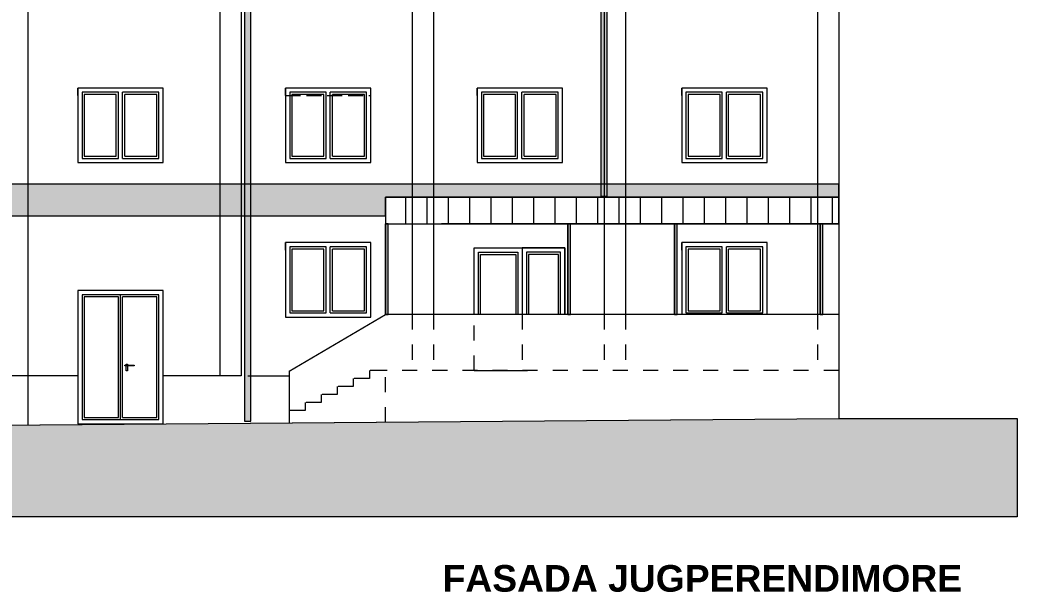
# Model space of a CAD drawing. Header units: feet. Extents: x 2791058 to 2855058, y -67651 to -18651.
# Drawn here: x 2810637 to 2819983, y -55880 to -50513 of the extents above; entities that cross this region are included whole.
import ezdxf

# ---------------------------------------------------------------- set-up
doc = ezdxf.new("R2010")
doc.units = ezdxf.units.FT
doc.header["$MEASUREMENT"] = 0
for name, pattern in [('Dashed', [282.222223, 141.111112, -141.111112]), ('Hidden Line', [195.611112, 141.111112, -54.5]), ('Long Dashed', [529.166651, 317.499995, -211.666656])]:
    doc.linetypes.add(name, pattern=pattern)
for name, color, linetype, lineweight in [('2D Drafting - General_Pen_No__1', 7, 'Continuous', 0), ('Annotation - Text_Pen_No__1', 7, 'Continuous', 0), ('Exterior walls_Pen_No__1', 7, 'Continuous', 0), ('Exterior walls_Pen_No__11', 171, 'Continuous', 0), ('Exterior walls_Pen_No__80', 3, 'Continuous', 0), ('Lines_Pen_No__11', 171, 'Continuous', 0), ('Lines_Pen_No__20', 1, 'Continuous', 0), ('Shell - Roof_Pen_No__21', 7, 'Continuous', 0), ('Structural - Bearing_Pen_No__1', 7, 'Continuous', 0)]:
    doc.layers.add(name, color=color, linetype=linetype, lineweight=lineweight)
doc.layers.add('2D Drafting - General_Pen_No__61', color=7, linetype='Continuous', lineweight=0, true_color=0x6a6a6a)
doc.layers.add('Structural - Bearing_Pen_No__61', color=7, linetype='Continuous', lineweight=0, true_color=0x6a6a6a)
doc.layers.add('Exterior walls', color=7, linetype='Continuous')
doc.styles.add('GENERATED_STYLE_4', font='arialbd.ttf')

# ---------------------------------------------------------------- blocks, each defined once
blk = doc.blocks.new('Wall_14', base_point=(2812741.6, -46651.5))
at = {"layer": 'Exterior walls', "linetype": 'Continuous', "lineweight": 0}
blk.add_hatch(color=255, dxfattribs=at).paths.add_polyline_path([(2812741.6, -46651.5), (2812741.6, -54276.9), (2812801.6, -54276.9), (2812801.6, -46651.5)])
at = {"layer": 'Exterior walls_Pen_No__1', "color": 7, "linetype": 'Continuous', "lineweight": 0, "flags": 128}
for points in [[(2812741.6, -46651.5), (2812741.6, -54276.9)], [(2812801.6, -46651.5), (2812741.6, -46651.5)], [(2812801.6, -54276.9), (2812801.6, -46651.5)], [(2812741.6, -54276.9), (2812801.6, -54276.9)]]:
    blk.add_lwpolyline(points, dxfattribs=at)
blk = doc.blocks.new('Wall_15', base_point=(2816081.6, -46651.5))
at = {"layer": 'Exterior walls', "linetype": 'Continuous', "lineweight": 0}
blk.add_hatch(color=255, dxfattribs=at).paths.add_polyline_path([(2816081.6, -46651.5), (2816081.6, -52164.8), (2816141.6, -52164.8), (2816141.6, -46651.5)])
at = {"layer": 'Exterior walls_Pen_No__1', "color": 7, "linetype": 'Continuous', "lineweight": 0, "flags": 128}
for points in [[(2816081.6, -46651.5), (2816081.6, -52164.8)], [(2816141.6, -46651.5), (2816081.6, -46651.5)], [(2816141.6, -52164.8), (2816141.6, -46651.5)], [(2816081.6, -52164.8), (2816141.6, -52164.8)]]:
    blk.add_lwpolyline(points, dxfattribs=at)

msp = doc.modelspace()

# ---------------------------------------------------------------- hatches: boundary and pattern name
at = {"layer": '2D Drafting - General_Pen_No__61', "linetype": 'Continuous', "lineweight": 0, "true_color": 0x6a6a6a}
msp.add_hatch(color=251, dxfattribs=at).paths.add_polyline_path([(2802736.6, -54351.5), (2808790.6, -54327.4), (2809200.3, -54324.9), (2809891.2, -54319.4), (2810430, -54315), (2818311.6, -54251.5), (2819983, -54251.5), (2819983, -55173.2), (2801163.5, -55173.2), (2801158.4, -54357.8)])
at = {"layer": 'Exterior walls_Pen_No__80', "linetype": 'Continuous', "lineweight": 0, "true_color": 0x7fff7f}
msp.add_hatch(color=91, dxfattribs=at).paths.add_polyline_path([(2802711.6, -52351.8), (2804722.5, -52351.8), (2804722.5, -52301.5), (2808226.6, -52301.5), (2808226.6, -52351.8), (2814061.6, -52351.8), (2814061.6, -52176.5), (2818311.6, -52176.5), (2818311.6, -52051.8), (2802711.6, -52051.8)])
at = {"layer": 'Structural - Bearing_Pen_No__1', "linetype": 'Continuous', "lineweight": 0}
h = msp.add_hatch(dxfattribs=at)
h.set_pattern_fill('SOLDIER_COURSE', style=0, pattern_type=2)
h.set_pattern_definition([(90, (2247653.82, -76424.97), (-200, 0), [])])
h.paths.add_polyline_path([(2818311.6, -52176.5), (2814061.6, -52176.5), (2814061.6, -52426.5), (2818311.6, -52426.5)])
at = {"layer": 'Structural - Bearing_Pen_No__61', "linetype": 'Continuous', "lineweight": 0, "true_color": 0x6a6a6a}
for points in [[(2814086.6, -52426.5), (2814061.6, -52426.5), (2814061.6, -53276.5), (2814086.6, -53276.5)], [(2815797.1, -52426.5), (2815772.1, -52426.5), (2815772.1, -53276.5), (2815797.1, -53276.5)], [(2816771.8, -52426.5), (2816771.8, -53276.5), (2816796.8, -53276.5), (2816796.8, -52426.5)], [(2818161.2, -52426.5), (2818136.2, -52426.5), (2818136.2, -53276.5), (2818161.2, -53276.5)]]:
    msp.add_hatch(color=251, dxfattribs=at).paths.add_polyline_path(points)

# ---------------------------------------------------------------- linework, layer by layer
at = {"layer": '2D Drafting - General_Pen_No__1', "color": 7, "linetype": 'Continuous', "lineweight": 0, "flags": 128}
msp.add_lwpolyline([(2802736.6, -54351.5), (2808790.6, -54327.4), (2809200.3, -54324.9), (2809891.2, -54319.4), (2810430, -54315), (2818311.6, -54251.5), (2819983, -54251.5), (2819983, -55173.2), (2801163.5, -55173.2), (2801158.4, -54357.8)], close=True, dxfattribs=at)
at = {"layer": 'Exterior walls_Pen_No__1', "color": 7, "linetype": 'Continuous', "lineweight": 0, "flags": 128}
msp.add_lwpolyline([(2802711.6, -52351.8), (2804722.5, -52351.8), (2804722.5, -52301.5), (2808226.6, -52301.5), (2808226.6, -52351.8), (2814061.6, -52351.8), (2814061.6, -52176.5), (2818311.6, -52176.5), (2818311.6, -52051.8), (2802711.6, -52051.8)], close=True, dxfattribs=at)
at = {"layer": 'Exterior walls_Pen_No__11', "color": 171, "linetype": 'Continuous', "lineweight": 0, "flags": 128}
for points in [[(2811620.7, -53750.7), (2811707.2, -53750.7), (2811707.2, -53758.6), (2811620.7, -53758.6)], [(2811633.8, -53742.8), (2811645.1, -53742.8), (2811645.1, -53803.1), (2811633.8, -53803.1)]]:
    msp.add_lwpolyline(points, close=True, dxfattribs=at)
at = {"layer": 'Lines_Pen_No__11', "color": 171, "linetype": 'Continuous', "lineweight": 0}
for p, q in [((2811559.2, -54240.9), (2811559.2, -53110.9)), ((2811579.2, -54260.9), (2811579.2, -53090.9)), ((2811599.2, -54240.9), (2811599.2, -53110.9))]:
    msp.add_line(p, q, dxfattribs=at)
for points in [[(2811179.2, -54300.9), (2811979.2, -54300.9), (2811979.2, -53050.9), (2811179.2, -53050.9)], [(2811219.2, -54260.9), (2811939.2, -54260.9), (2811939.2, -53090.9), (2811219.2, -53090.9)]]:
    msp.add_lwpolyline(points, close=True, dxfattribs=at)
for points in [[(2811559.2, -53110.9), (2811239.2, -53110.9), (2811239.2, -54240.9), (2811559.2, -54240.9)], [(2811599.2, -54240.9), (2811919.2, -54240.9), (2811919.2, -53110.9), (2811599.2, -53110.9)]]:
    msp.add_lwpolyline(points, dxfattribs=at)
at = {"layer": 'Lines_Pen_No__20', "color": 1, "linetype": 'Hidden Line', "lineweight": 0}
for p, q in [((2811979.2, -51151.5), (2811179.2, -51151.5)), ((2811179.2, -51221.5), (2811179.2, -51151.5)), ((2811979.2, -51221.5), (2811979.2, -51151.5)), ((2813926, -51151.5), (2813126, -51151.5)), ((2813126, -51221.5), (2813126, -51151.5)), ((2813926, -51221.5), (2813926, -51151.5)), ((2815721.5, -51151.5), (2814921.5, -51151.5)), ((2814921.5, -51221.5), (2814921.5, -51151.5)), ((2815721.5, -51221.5), (2815721.5, -51151.5)), ((2817639.5, -51151.5), (2816839.5, -51151.5)), ((2816839.5, -51221.5), (2816839.5, -51151.5)), ((2817639.5, -51221.5), (2817639.5, -51151.5)), ((2813126, -51221.5), (2813926, -51221.5)), ((2813926, -52601.5), (2813126, -52601.5)), ((2813126, -52671.5), (2813126, -52601.5)), ((2813926, -52671.5), (2813926, -52601.5)), ((2817639.5, -52601.5), (2816839.5, -52601.5)), ((2816839.5, -52671.5), (2816839.5, -52601.5)), ((2817639.5, -52671.5), (2817639.5, -52601.5)), ((2814894.3, -52721.5), (2814894.3, -52651.5)), ((2814894.3, -52651.5), (2815744.3, -52651.5)), ((2815744.3, -52721.5), (2815744.3, -52651.5))]:
    msp.add_line(p, q, dxfattribs=at)
at = {"layer": 'Lines_Pen_No__20', "color": 1, "linetype": 'Continuous', "lineweight": 0}
for p, q in [((2811539.2, -51791.5), (2811539.2, -51211.5)), ((2811559.2, -51811.5), (2811559.2, -51191.5)), ((2811599.2, -51811.5), (2811599.2, -51191.5)), ((2811619.2, -51791.5), (2811619.2, -51211.5)), ((2813486, -51791.5), (2813486, -51211.5)), ((2813506, -51811.5), (2813506, -51191.5)), ((2813546, -51811.5), (2813546, -51191.5)), ((2813566, -51791.5), (2813566, -51211.5)), ((2815281.5, -51791.5), (2815281.5, -51211.5)), ((2815301.5, -51811.5), (2815301.5, -51191.5)), ((2815341.5, -51811.5), (2815341.5, -51191.5)), ((2815361.5, -51791.5), (2815361.5, -51211.5)), ((2817199.5, -51791.5), (2817199.5, -51211.5)), ((2817219.5, -51811.5), (2817219.5, -51191.5)), ((2817259.5, -51811.5), (2817259.5, -51191.5)), ((2817279.5, -51791.5), (2817279.5, -51211.5)), ((2813486, -53241.5), (2813486, -52661.5)), ((2813506, -53261.5), (2813506, -52641.5)), ((2813546, -53261.5), (2813546, -52641.5)), ((2813566, -53241.5), (2813566, -52661.5)), ((2817199.5, -53241.5), (2817199.5, -52661.5)), ((2817219.5, -53261.5), (2817219.5, -52641.5)), ((2817259.5, -53261.5), (2817259.5, -52641.5)), ((2817279.5, -53241.5), (2817279.5, -52661.5))]:
    msp.add_line(p, q, dxfattribs=at)
for points in [[(2811179.2, -51851.5), (2811979.2, -51851.5), (2811979.2, -51151.5), (2811179.2, -51151.5)], [(2813126, -51851.5), (2813926, -51851.5), (2813926, -51151.5), (2813126, -51151.5)], [(2814921.5, -51851.5), (2815721.5, -51851.5), (2815721.5, -51151.5), (2814921.5, -51151.5)], [(2816839.5, -51851.5), (2817639.5, -51851.5), (2817639.5, -51151.5), (2816839.5, -51151.5)], [(2813126, -53301.5), (2813926, -53301.5), (2813926, -52601.5), (2813126, -52601.5)]]:
    msp.add_lwpolyline(points, close=True, dxfattribs=at)
for points in [[(2811559.2, -51191.5), (2811219.2, -51191.5), (2811219.2, -51811.5), (2811559.2, -51811.5)], [(2811539.2, -51211.5), (2811239.2, -51211.5), (2811239.2, -51791.5), (2811539.2, -51791.5)], [(2811599.2, -51811.5), (2811939.2, -51811.5), (2811939.2, -51191.5), (2811599.2, -51191.5)], [(2811619.2, -51791.5), (2811919.2, -51791.5), (2811919.2, -51211.5), (2811619.2, -51211.5)], [(2813506, -51191.5), (2813166, -51191.5), (2813166, -51811.5), (2813506, -51811.5)], [(2813486, -51211.5), (2813186, -51211.5), (2813186, -51791.5), (2813486, -51791.5)], [(2813546, -51811.5), (2813886, -51811.5), (2813886, -51191.5), (2813546, -51191.5)], [(2813566, -51791.5), (2813866, -51791.5), (2813866, -51211.5), (2813566, -51211.5)], [(2815301.5, -51191.5), (2814961.5, -51191.5), (2814961.5, -51811.5), (2815301.5, -51811.5)], [(2815281.5, -51211.5), (2814981.5, -51211.5), (2814981.5, -51791.5), (2815281.5, -51791.5)], [(2815341.5, -51811.5), (2815681.5, -51811.5), (2815681.5, -51191.5), (2815341.5, -51191.5)], [(2815361.5, -51791.5), (2815661.5, -51791.5), (2815661.5, -51211.5), (2815361.5, -51211.5)], [(2817219.5, -51191.5), (2816879.5, -51191.5), (2816879.5, -51811.5), (2817219.5, -51811.5)], [(2817199.5, -51211.5), (2816899.5, -51211.5), (2816899.5, -51791.5), (2817199.5, -51791.5)], [(2817259.5, -51811.5), (2817599.5, -51811.5), (2817599.5, -51191.5), (2817259.5, -51191.5)], [(2817279.5, -51791.5), (2817579.5, -51791.5), (2817579.5, -51211.5), (2817279.5, -51211.5)], [(2817639.5, -53276.5), (2817639.5, -52601.5), (2816839.5, -52601.5), (2816839.5, -53276.5)], [(2813506, -52641.5), (2813166, -52641.5), (2813166, -53261.5), (2813506, -53261.5)], [(2813486, -52661.5), (2813186, -52661.5), (2813186, -53241.5), (2813486, -53241.5)], [(2813546, -53261.5), (2813886, -53261.5), (2813886, -52641.5), (2813546, -52641.5)], [(2813566, -53241.5), (2813866, -53241.5), (2813866, -52661.5), (2813566, -52661.5)], [(2814894.3, -53276.5), (2814894.3, -52651.5), (2815344.3, -52651.5), (2815344.3, -53276.5)], [(2814934.3, -53276.5), (2814934.3, -52691.5), (2815304.3, -52691.5), (2815304.3, -53276.5)], [(2814954.3, -53276.5), (2814954.3, -52711.5), (2815284.3, -52711.5), (2815284.3, -53276.5)], [(2815744.3, -53276.5), (2815744.3, -52651.5), (2815344.3, -52651.5), (2815344.3, -53276.5)], [(2815704.3, -53276.5), (2815704.3, -52691.5), (2815384.3, -52691.5), (2815384.3, -53276.5)], [(2815684.3, -53276.5), (2815684.3, -52711.5), (2815404.3, -52711.5), (2815404.3, -53276.5)], [(2817219.5, -52641.5), (2816879.5, -52641.5), (2816879.5, -53261.5), (2817219.5, -53261.5)], [(2817199.5, -52661.5), (2816899.5, -52661.5), (2816899.5, -53241.5), (2817199.5, -53241.5)], [(2817259.5, -53261.5), (2817599.5, -53261.5), (2817599.5, -52641.5), (2817259.5, -52641.5)], [(2817279.5, -53241.5), (2817579.5, -53241.5), (2817579.5, -52661.5), (2817279.5, -52661.5)]]:
    msp.add_lwpolyline(points, dxfattribs=at)
at = {"layer": 'Shell - Roof_Pen_No__21', "color": 7, "linetype": 'Continuous', "lineweight": 0}
for p, q in [((2810711.6, -46651.5), (2810711.6, -54312.8)), ((2812511.6, -46651.5), (2812511.6, -53851.5)), ((2812711.6, -46651.5), (2812711.6, -53851.5)), ((2814311.6, -46651.5), (2814311.6, -53276.5)), ((2814511.6, -46651.5), (2814511.6, -53276.5)), ((2816111.6, -46651.5), (2816111.6, -53276.5)), ((2816311.6, -46651.5), (2816311.6, -53276.5)), ((2818111.6, -46651.5), (2818111.6, -53276.5)), ((2818311.6, -46651.5), (2818311.6, -52501.5)), ((2818311.6, -46651.5), (2818311.6, -54251.5)), ((2811979.2, -51151.5), (2811179.2, -51151.5)), ((2811179.2, -51151.5), (2811179.2, -51851.5)), ((2811979.2, -51851.5), (2811979.2, -51151.5)), ((2813926, -51151.5), (2813126, -51151.5)), ((2813126, -51151.5), (2813126, -51851.5)), ((2813926, -51851.5), (2813926, -51151.5)), ((2815721.5, -51151.5), (2814921.5, -51151.5)), ((2814921.5, -51151.5), (2814921.5, -51851.5)), ((2815721.5, -51851.5), (2815721.5, -51151.5)), ((2817639.5, -51151.5), (2816839.5, -51151.5)), ((2816839.5, -51151.5), (2816839.5, -51851.5)), ((2817639.5, -51851.5), (2817639.5, -51151.5)), ((2811179.2, -51851.5), (2811979.2, -51851.5)), ((2813126, -51851.5), (2813926, -51851.5)), ((2814921.5, -51851.5), (2815721.5, -51851.5)), ((2816839.5, -51851.5), (2817639.5, -51851.5)), ((2818311.6, -52176.5), (2814586.6, -52176.5)), ((2814061.6, -53276.5), (2814061.6, -52426.5)), ((2814086.6, -53276.5), (2814086.6, -52426.5)), ((2818311.6, -52426.5), (2814586.6, -52426.5)), ((2815772.1, -53276.5), (2815772.1, -52426.5)), ((2815797.1, -53276.5), (2815797.1, -52426.5)), ((2816771.8, -53276.5), (2816771.8, -52426.5)), ((2816796.8, -53276.5), (2816796.8, -52426.5)), ((2818136.2, -53276.5), (2818136.2, -52426.5)), ((2818161.2, -53276.5), (2818161.2, -52426.5)), ((2813926, -52601.5), (2813126, -52601.5)), ((2813126, -52601.5), (2813126, -53301.5)), ((2813926, -53301.5), (2813926, -52601.5)), ((2817639.5, -52601.5), (2816839.5, -52601.5)), ((2816839.5, -52601.5), (2816839.5, -53276.5)), ((2817639.5, -53276.5), (2817639.5, -52601.5)), ((2814894.3, -52651.5), (2815744.3, -52651.5)), ((2814894.3, -53276.5), (2814894.3, -52651.5)), ((2815744.3, -52651.5), (2815744.3, -53276.5)), ((2813126, -53301.5), (2813926, -53301.5)), ((2813161.6, -53808.4), (2814061.6, -53276.5)), ((2818311.6, -53276.5), (2814061.6, -53276.5)), ((2813161.6, -53808.4), (2813161.6, -54176.5)), ((2814894.3, -53801.5), (2815394.3, -53801.5)), ((2811179.2, -53851.5), (2810007.6, -53851.5)), ((2812711.6, -53851.5), (2811979.2, -53851.5)), ((2812771.6, -53851.5), (2813161.6, -53851.5)), ((2813161.6, -54176.5), (2813161.6, -54293)), ((2809000.6, -54326.5), (2818311.6, -54251.5))]:
    msp.add_line(p, q, dxfattribs=at)
at = {"layer": 'Shell - Roof_Pen_No__21', "color": 7, "linetype": 'Dashed', "lineweight": 0}
for p, q in [((2814311.6, -53276.5), (2814311.6, -53801.5)), ((2814511.6, -53276.5), (2814511.6, -53801.5)), ((2814894.3, -53801.5), (2814894.3, -53276.5)), ((2815344.3, -53276.5), (2815344.3, -53801.5)), ((2816111.6, -53276.5), (2816111.6, -53801.5)), ((2816311.6, -53276.5), (2816311.6, -53801.5)), ((2818111.6, -53276.5), (2818111.6, -53801.5)), ((2814061.6, -53801.5), (2813911.6, -53801.5)), ((2813911.6, -53801.5), (2813911.6, -53876.5)), ((2814061.6, -54285.8), (2814061.6, -53801.5)), ((2818311.6, -53801.5), (2814061.6, -53801.5)), ((2813911.6, -53876.5), (2813761.6, -53876.5)), ((2813761.6, -53876.5), (2813761.6, -53951.5)), ((2813761.6, -53951.5), (2813611.6, -53951.5)), ((2813611.6, -53951.5), (2813611.6, -54026.5)), ((2813461.6, -54101.5), (2813311.6, -54101.5)), ((2813611.6, -54026.5), (2813461.6, -54026.5)), ((2813461.6, -54026.5), (2813461.6, -54101.5)), ((2813311.6, -54176.5), (2813161.6, -54176.5))]:
    msp.add_line(p, q, dxfattribs=at)
at = {"layer": 'Shell - Roof_Pen_No__21', "color": 7, "linetype": 'Long Dashed', "lineweight": 0}
msp.add_line((2813311.6, -54101.5), (2813311.6, -54176.5), dxfattribs=at)
at = {"layer": 'Structural - Bearing_Pen_No__1', "color": 7, "linetype": 'Continuous', "lineweight": 0, "flags": 128}
msp.add_lwpolyline([(2818311.6, -52176.5), (2814061.6, -52176.5), (2814061.6, -52426.5), (2818311.6, -52426.5)], close=True, dxfattribs=at)
at = {"layer": 'Structural - Bearing_Pen_No__61', "color": 251, "linetype": 'Continuous', "lineweight": 0, "true_color": 0x6a6a6a, "flags": 128}
for points in [[(2814086.6, -52426.5), (2814061.6, -52426.5), (2814061.6, -53276.5), (2814086.6, -53276.5)], [(2815797.1, -52426.5), (2815772.1, -52426.5), (2815772.1, -53276.5), (2815797.1, -53276.5)], [(2816771.8, -52426.5), (2816771.8, -53276.5), (2816796.8, -53276.5), (2816796.8, -52426.5)], [(2818161.2, -52426.5), (2818136.2, -52426.5), (2818136.2, -53276.5), (2818161.2, -53276.5)]]:
    msp.add_lwpolyline(points, close=True, dxfattribs=at)

# ---------------------------------------------------------------- block references
at = {"layer": 'Exterior walls', "color": 7, "lineweight": 0}
for name, p in [('Wall_14', (2812741.6, -46651.5)), ('Wall_15', (2816081.6, -46651.5))]:
    msp.add_blockref(name, p, dxfattribs=at)

# ---------------------------------------------------------------- texts
at = {"layer": 'Annotation - Text_Pen_No__1', "color": 7, "linetype": 'Continuous', "lineweight": 0, "insert": (2817033.1, -55626), "char_height": 250, "attachment_point": 2, "style": 'GENERATED_STYLE_4'}
msp.add_mtext('\\A1;FASADA JUGPERENDIMORE', dxfattribs=at)

doc.saveas('drawing.dxf')
